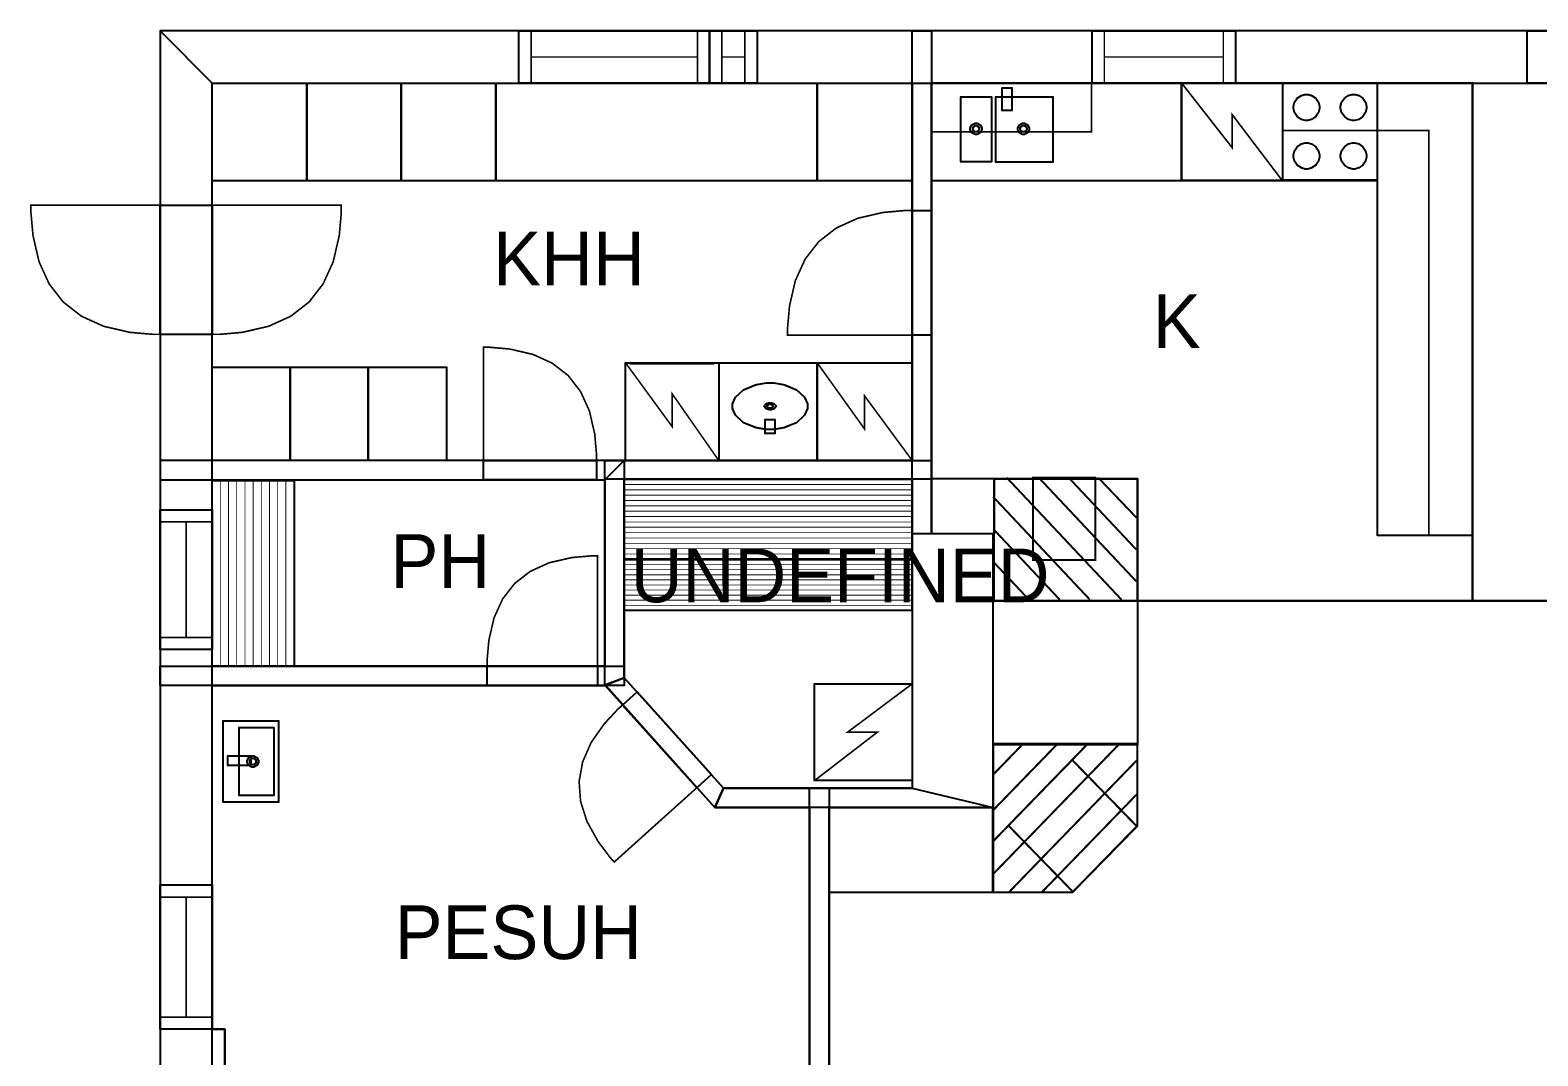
# Model space of a CAD drawing. Extents: x 0 to 20.1, y 0 to 14.2.
# Drawn here: x -0.03 to 9.62, y 7.63 to 14.2 of the extents above; entities that cross this region are included whole.
import ezdxf

# ---------------------------------------------------------------- set-up
doc = ezdxf.new("R2010")
doc.units = 0
doc.layers.get('0').update_dxf_attribs({"linetype": 'CONTINUOUS'})

msp = doc.modelspace()

# ---------------------------------------------------------------- linework, layer by layer
at = {"color": 0}
for points, const_width in [([(20.0703, 14.1924), (0.803222, 14.1924), (1.13656, 13.8591), (19.7369, 13.8591), (20.0703, 14.1924)], 0.002083), ([(0.803222, 14.1924), (0.803222, 0.011339), (1.13656, 0.344672), (1.13656, 13.8591), (0.803222, 14.1924)], 0.002083), ([(3.10053, 14.1924), (4.32146, 14.1924), (4.32146, 13.8591), (3.10053, 13.8591), (3.10053, 14.1924)], 0.010417), ([(3.10053, 14.1924), (4.32146, 14.1924), (4.32146, 13.8591), (3.10053, 13.8591), (3.10053, 14.1924)], 0.010417), ([(4.32146, 14.1924), (4.62571, 14.1924), (4.62571, 13.8591), (4.32146, 13.8591), (4.32146, 14.1924)], 0.010417), ([(4.32146, 14.1924), (4.62571, 14.1924), (4.62571, 13.8591), (4.32146, 13.8591), (4.32146, 14.1924)], 0.010417), ([(5.618, 14.1924), (5.743, 14.1924), (5.743, 10.9742), (5.618, 10.9742), (5.618, 14.1924)], 0.002083), ([(6.77029, 14.1924), (7.68853, 14.1924), (7.68853, 13.8591), (6.77029, 13.8591), (6.77029, 14.1924)], 0.010417), ([(6.77029, 14.1924), (7.68853, 14.1924), (7.68853, 13.8591), (6.77029, 13.8591), (6.77029, 14.1924)], 0.010417), ([(9.55561, 14.1924), (10.7778, 14.1924), (10.7778, 13.8591), (9.55561, 13.8591), (9.55561, 14.1924)], 0.010417), ([(9.55561, 14.1924), (10.7778, 14.1924), (10.7778, 13.8591), (9.55561, 13.8591), (9.55561, 14.1924)], 0.010417), ([(1.13661, 13.8582), (1.74169, 13.8582), (1.74169, 13.2332), (1.13661, 13.2332), (1.13661, 13.8582)], 0.010417), ([(1.74169, 13.8582), (2.34685, 13.8582), (2.34685, 13.2332), (1.74169, 13.2332), (1.74169, 13.8582)], 0.010417), ([(2.34685, 13.8582), (2.95193, 13.8582), (2.95193, 13.2332), (2.34685, 13.2332), (2.34685, 13.8582)], 0.010417), ([(2.95193, 13.8582), (5.00976, 13.8582), (5.00976, 13.2332), (2.95193, 13.2332), (2.95193, 13.8582)], 0.010417), ([(5.00971, 13.8591), (5.61774, 13.8591), (5.61774, 13.2341), (5.00971, 13.2341), (5.00971, 13.8591)], 0.010417), ([(5.73953, 13.8579), (5.73953, 13.2354), (8.59576, 13.2354), (8.59576, 10.9646), (9.20649, 10.9646), (9.20649, 13.8605), (5.73953, 13.8579)], 0.010417), ([(5.73953, 13.8589), (6.76708, 13.8589), (6.76708, 13.5464), (5.73953, 13.5464), (5.73953, 13.8589)], 0.010417), ([(6.19401, 13.8282), (6.25651, 13.8282), (6.25651, 13.6823), (6.19401, 13.6823), (6.19401, 13.8282)], 0.010417), ([(7.34369, 13.8584), (7.98839, 13.8584), (7.98839, 13.2355), (7.34369, 13.2355), (7.34369, 13.8584)], 0.010745), ([(7.98839, 13.8584), (7.98839, 13.5559), (8.92622, 13.5559), (8.92622, 10.966), (9.20654, 10.962), (9.20654, 13.8579), (7.98839, 13.8584)], 0.010417), ([(7.99169, 13.8602), (8.59554, 13.8602), (8.59554, 13.2364), (7.99169, 13.2364), (7.99169, 13.8602)], 0.010417), ([(5.92888, 13.7715), (6.12522, 13.7715), (6.12522, 13.3543), (5.92888, 13.3543), (5.92888, 13.7715)], 0.010417), ([(6.15474, 13.7705), (6.51796, 13.7705), (6.51796, 13.3534), (6.15474, 13.3534), (6.15474, 13.7705)], 0.010417), ([(8.22651, 13.7032), (8.22651, 13.6952), (8.21994, 13.6708), (8.2021, 13.6443), (8.17563, 13.6265), (8.15126, 13.6199), (8.14318, 13.6199), (8.13504, 13.6199), (8.11074, 13.6265), (8.08425, 13.6443), (8.06635, 13.6708), (8.05985, 13.6952), (8.05985, 13.7032), (8.05985, 13.7114), (8.06635, 13.7357), (8.08425, 13.7622), (8.11074, 13.7801), (8.13504, 13.7866), (8.14318, 13.7866), (8.15126, 13.7866), (8.17563, 13.7801), (8.2021, 13.7622), (8.21994, 13.7357), (8.22651, 13.7114), (8.22651, 13.7032)], 0.010417), ([(8.5281, 13.7032), (8.5281, 13.6952), (8.52154, 13.6708), (8.50369, 13.6443), (8.47721, 13.6265), (8.45285, 13.6199), (8.44476, 13.6199), (8.43664, 13.6199), (8.41233, 13.6265), (8.38585, 13.6443), (8.36794, 13.6708), (8.36143, 13.6952), (8.36143, 13.7032), (8.36143, 13.7114), (8.36794, 13.7357), (8.38585, 13.7622), (8.41233, 13.7801), (8.43664, 13.7866), (8.44476, 13.7866), (8.45285, 13.7866), (8.47721, 13.7801), (8.50369, 13.7622), (8.52154, 13.7357), (8.5281, 13.7114), (8.5281, 13.7032)], 0.010417), ([(6.06353, 13.5667), (6.06353, 13.5603), (6.05285, 13.5409), (6.03347, 13.5302), (6.02707, 13.5302), (6.02061, 13.5302), (6.00125, 13.5409), (5.99061, 13.5603), (5.99061, 13.5667), (5.99061, 13.5731), (6.00125, 13.5925), (6.02061, 13.6031), (6.02707, 13.6031), (6.03347, 13.6031), (6.05285, 13.5925), (6.06353, 13.5731), (6.06353, 13.5667)], 0.008333), ([(6.0479, 13.5667), (6.0479, 13.563), (6.04178, 13.552), (6.03071, 13.5458), (6.02707, 13.5458), (6.02339, 13.5458), (6.01232, 13.552), (6.00624, 13.563), (6.00624, 13.5667), (6.00624, 13.5704), (6.01232, 13.5814), (6.02339, 13.5875), (6.02707, 13.5875), (6.03071, 13.5875), (6.04178, 13.5814), (6.0479, 13.5704), (6.0479, 13.5667)], 0.008333), ([(6.36789, 13.5667), (6.36789, 13.5603), (6.35721, 13.5409), (6.33783, 13.5302), (6.33143, 13.5302), (6.32497, 13.5302), (6.30561, 13.5409), (6.29497, 13.5603), (6.29497, 13.5667), (6.29497, 13.5731), (6.30561, 13.5925), (6.32497, 13.6031), (6.33143, 13.6031), (6.33783, 13.6031), (6.35721, 13.5925), (6.36789, 13.5731), (6.36789, 13.5667)], 0.008333), ([(6.35226, 13.5667), (6.35226, 13.563), (6.34614, 13.552), (6.33507, 13.5458), (6.33143, 13.5458), (6.32775, 13.5458), (6.31668, 13.552), (6.3106, 13.563), (6.3106, 13.5667), (6.3106, 13.5704), (6.31668, 13.5814), (6.32775, 13.5875), (6.33143, 13.5875), (6.33507, 13.5875), (6.34614, 13.5814), (6.35226, 13.5704), (6.35226, 13.5667)], 0.008333), ([(8.22651, 13.392), (8.22651, 13.384), (8.21994, 13.3596), (8.2021, 13.3331), (8.17563, 13.3153), (8.15126, 13.3087), (8.14318, 13.3087), (8.13504, 13.3087), (8.11074, 13.3153), (8.08425, 13.3331), (8.06635, 13.3596), (8.05985, 13.384), (8.05985, 13.392), (8.05985, 13.4002), (8.06635, 13.4245), (8.08425, 13.451), (8.11074, 13.4689), (8.13504, 13.4754), (8.14318, 13.4754), (8.15126, 13.4754), (8.17563, 13.4689), (8.2021, 13.451), (8.21994, 13.4245), (8.22651, 13.4002), (8.22651, 13.392)], 0.010417), ([(8.5281, 13.392), (8.5281, 13.384), (8.52154, 13.3596), (8.50369, 13.3331), (8.47721, 13.3153), (8.45285, 13.3087), (8.44476, 13.3087), (8.43664, 13.3087), (8.41233, 13.3153), (8.38585, 13.3331), (8.36794, 13.3596), (8.36143, 13.384), (8.36143, 13.392), (8.36143, 13.4002), (8.36794, 13.4245), (8.38585, 13.451), (8.41233, 13.4689), (8.43664, 13.4754), (8.44476, 13.4754), (8.45285, 13.4754), (8.47721, 13.4689), (8.50369, 13.451), (8.52154, 13.4245), (8.5281, 13.4002), (8.5281, 13.392)], 0.010417), ([(0.803222, 12.2504), (0.754775, 12.2504), (0.609429, 12.2633), (0.441515, 12.3021), (0.299371, 12.3667), (0.183106, 12.4571), (0.092719, 12.5733), (0.028103, 12.7155), (-0.010634, 12.8834), (-0.023546, 13.0288), (-0.023546, 13.0772), (0.803222, 13.0772), (0.803222, 12.2504)], 0.010417), ([(0.803222, 13.077), (1.13656, 13.077), (1.13656, 12.2504), (0.803222, 12.2504), (0.803222, 13.077)], 0.010417), ([(0.803222, 13.077), (1.13656, 13.077), (1.13656, 12.2504), (0.803222, 12.2504), (0.803222, 13.077)], 0.010417), ([(1.13656, 12.2504), (1.18495, 12.2504), (1.3303, 12.2633), (1.49821, 12.3021), (1.64035, 12.3667), (1.75662, 12.4571), (1.847, 12.5733), (1.91162, 12.7155), (1.95036, 12.8834), (1.96332, 13.0288), (1.96332, 13.0772), (1.13656, 13.0772), (1.13656, 12.2504)], 0.010417), ([(5.618, 13.043), (5.57124, 13.043), (5.4311, 13.0305), (5.2691, 12.9932), (5.132, 12.9308), (5.01986, 12.8436), (4.93267, 12.7315), (4.87033, 12.5944), (4.83296, 12.4324), (4.82053, 12.2923), (4.82053, 12.2455), (5.618, 12.2455), (5.618, 13.043)], 0.010417), ([(5.618, 13.043), (5.743, 13.043), (5.743, 12.2454), (5.618, 12.2454), (5.618, 13.043)], 0.010417), ([(5.618, 13.043), (5.743, 13.043), (5.743, 12.2454), (5.618, 12.2454), (5.618, 13.043)], 0.010417), ([(3.59706, 11.4433), (3.59706, 11.4858), (3.58572, 11.6131), (3.55176, 11.7601), (3.49522, 11.8846), (3.41601, 11.9864), (3.31418, 12.0657), (3.18972, 12.1222), (3.04264, 12.1562), (2.91536, 12.1675), (2.87294, 12.1675), (2.87294, 11.4433), (3.59706, 11.4433)], 0.010417), ([(3.78304, 12.0685), (5.00911, 12.0685), (5.00911, 11.4435), (3.78304, 11.4435), (3.78304, 12.0685)], 0.010417), ([(3.78304, 12.0685), (4.37944, 12.0685), (4.37944, 11.4435), (3.78304, 11.4435), (3.78304, 12.0685)], 0.00994), ([(5.00911, 12.0684), (5.618, 12.0684), (5.618, 11.4434), (5.00911, 11.4434), (5.00911, 12.0684)], 0.010148), ([(1.13661, 12.0411), (1.63639, 12.0411), (1.63639, 11.4435), (1.13661, 11.4435), (1.13661, 12.0411)], 0.010417), ([(1.63633, 12.0411), (2.13612, 12.0411), (2.13612, 11.4435), (1.63633, 11.4435), (1.63633, 12.0411)], 0.010417), ([(2.13612, 12.0411), (2.6359, 12.0411), (2.6359, 11.4435), (2.13612, 11.4435), (2.13612, 12.0411)], 0.010417), ([(4.46869, 11.7903), (4.46869, 11.8048), (4.48753, 11.8484), (4.53885, 11.8957), (4.61501, 11.9277), (4.68494, 11.9394), (4.70828, 11.9394), (4.73156, 11.9394), (4.80149, 11.9277), (4.87765, 11.8957), (4.92899, 11.8484), (4.94786, 11.8048), (4.94786, 11.7903), (4.94786, 11.7758), (4.92899, 11.7323), (4.87765, 11.6849), (4.80149, 11.653), (4.73156, 11.6412), (4.70828, 11.6412), (4.68494, 11.6412), (4.61501, 11.653), (4.53885, 11.6849), (4.48753, 11.7323), (4.46869, 11.7758), (4.46869, 11.7903)], 0.010417), ([(4.67182, 11.7903), (4.67182, 11.7943), (4.68246, 11.8064), (4.70182, 11.813), (4.70828, 11.813), (4.71468, 11.813), (4.73406, 11.8064), (4.74474, 11.7943), (4.74474, 11.7903), (4.74474, 11.7863), (4.73406, 11.7743), (4.71468, 11.7676), (4.70828, 11.7676), (4.70182, 11.7676), (4.68246, 11.7743), (4.67182, 11.7863), (4.67182, 11.7903)], 0.010417), ([(4.68744, 11.7903), (4.68744, 11.7926), (4.69353, 11.7995), (4.70458, 11.8033), (4.70828, 11.8033), (4.71192, 11.8033), (4.72299, 11.7995), (4.72911, 11.7926), (4.72911, 11.7903), (4.72911, 11.788), (4.72299, 11.7811), (4.71192, 11.7773), (4.70828, 11.7773), (4.70458, 11.7773), (4.69353, 11.7811), (4.68744, 11.788), (4.68744, 11.7903)], 0.010417), ([(4.67703, 11.7061), (4.73953, 11.7061), (4.73953, 11.6153), (4.67703, 11.6153), (4.67703, 11.7061)], 0.010417), ([(3.77479, 11.4433), (0.803222, 11.4433), (0.803222, 11.3183), (3.64979, 11.3183), (3.77479, 11.4433)], 0.002083), ([(2.87294, 11.4433), (3.59706, 11.4433), (3.59706, 11.3183), (2.87294, 11.3183), (2.87294, 11.4433)], 0.010417), ([(2.87294, 11.4433), (3.59706, 11.4433), (3.59706, 11.3183), (2.87294, 11.3183), (2.87294, 11.4433)], 0.010417), ([(3.64979, 10.0041), (3.64979, 11.3183), (3.77479, 11.4433), (3.77479, 10.052), (3.64979, 10.0041)], 0.002083), ([(3.64979, 11.4433), (5.743, 11.4433), (5.743, 11.3235), (3.64979, 11.3235), (3.64979, 11.4433)], 0.002083), ([(1.13661, 11.3152), (1.13661, 10.1265), (1.66086, 10.1265), (1.66086, 11.3152), (1.13661, 11.3152)], 0.010417), ([(3.77479, 11.3235), (5.61615, 11.3235), (5.61615, 10.8103), (3.77479, 10.8103), (3.77479, 11.3235)], 0.010417), ([(5.74442, 11.3277), (6.14285, 11.3277), (6.14285, 10.9742), (5.74442, 10.9742), (5.74442, 11.3277)], 0.010417), ([(6.14285, 11.3262), (7.06028, 11.3262), (7.06028, 10.5455), (6.14285, 10.5455), (6.14285, 11.3262)], 0.012232), ([(6.39208, 11.3327), (6.79053, 11.3327), (6.79053, 10.8047), (6.39208, 10.8047), (6.39208, 11.3327)], 0.012232), ([(0.803222, 11.1277), (1.13656, 11.1277), (1.13656, 10.2322), (0.803222, 10.2322), (0.803222, 11.1277)], 0.010417), ([(0.803222, 11.1277), (1.13656, 11.1277), (1.13656, 10.2322), (0.803222, 10.2322), (0.803222, 11.1277)], 0.010417), ([(5.618, 10.9742), (5.618, 9.34603), (6.13678, 9.22103), (6.13678, 10.9742), (5.618, 10.9742)], 0.002083), ([(2.89708, 10.1265), (2.89708, 10.1679), (2.9081, 10.2919), (2.94119, 10.4353), (2.99631, 10.5566), (3.07351, 10.6558), (3.17275, 10.733), (3.29406, 10.7881), (3.43739, 10.8212), (3.56142, 10.8323), (3.60281, 10.8323), (3.60281, 10.1265), (2.89708, 10.1265)], 0.010417), ([(3.77479, 10.8091), (5.61719, 10.8091), (5.61719, 10.4831), (3.77479, 10.4831), (3.77479, 10.8091)], 0.010417), ([(6.13792, 10.5455), (6.13792, 9.62332), (7.06071, 9.62332), (7.06071, 10.5455), (6.13792, 10.5455)], 0.010417), ([(0.803222, 10.1265), (3.77479, 10.1265), (3.77479, 10.0015), (0.803222, 10.0015), (0.803222, 10.1265)], 0.002083), ([(2.89708, 10.1265), (3.60292, 10.1265), (3.60292, 10.0015), (2.89708, 10.0015), (2.89708, 10.1265)], 0.010417), ([(2.89708, 10.1265), (3.60292, 10.1265), (3.60292, 10.0015), (2.89708, 10.0015), (2.89708, 10.1265)], 0.010417), ([(4.35439, 9.22103), (3.64979, 10.0041), (3.77479, 10.052), (4.41, 9.34603), (4.35439, 9.22103)], 0.002083), ([(4.23981, 9.34831), (3.76383, 9.87739), (3.85678, 9.96089), (4.33268, 9.43197), (4.23981, 9.34831)], 0.010417), ([(4.23981, 9.34831), (3.76383, 9.87739), (3.85678, 9.96089), (4.33268, 9.43197), (4.23981, 9.34831)], 0.010417), ([(4.993, 10.0129), (5.618, 10.0129), (5.618, 9.39378), (4.993, 9.39378), (4.993, 10.0129)], 0.010417), ([(3.76383, 9.87739), (3.73281, 9.8495), (3.64725, 9.7576), (3.56212, 9.63613), (3.50836, 9.51297), (3.486, 9.38818), (3.49507, 9.26178), (3.53554, 9.13362), (3.60742, 9.0039), (3.68283, 8.90349), (3.71072, 8.87244), (4.23981, 9.34842), (3.76383, 9.87739)], 0.010417), ([(1.20784, 9.77686), (1.20784, 9.25526), (1.56179, 9.25526), (1.56179, 9.77686), (1.20784, 9.77686)], 0.010417), ([(1.30887, 9.7334), (1.30887, 9.29872), (1.53043, 9.29872), (1.53043, 9.7334), (1.30887, 9.7334)], 0.010417), ([(1.2373, 9.55246), (1.2373, 9.48996), (1.38314, 9.48996), (1.38314, 9.55246), (1.2373, 9.55246)], 0.010417), ([(1.39779, 9.55251), (1.40419, 9.55251), (1.42356, 9.54189), (1.43425, 9.52251), (1.43425, 9.51606), (1.43425, 9.50965), (1.42356, 9.49029), (1.40419, 9.4796), (1.39779, 9.4796), (1.39133, 9.4796), (1.37196, 9.49029), (1.36133, 9.50965), (1.36133, 9.51606), (1.36133, 9.52251), (1.37196, 9.54189), (1.39133, 9.55251), (1.39779, 9.55251)], 0.008333), ([(7.05989, 9.10265), (7.05989, 9.62967), (6.13737, 9.62967), (6.13737, 8.67871), (6.64458, 8.67871), (7.05989, 9.10265)], 0.012679), ([(1.39779, 9.53689), (1.40142, 9.53689), (1.41249, 9.53082), (1.41862, 9.51975), (1.41862, 9.51606), (1.41862, 9.51243), (1.41249, 9.50136), (1.40142, 9.49522), (1.39779, 9.49522), (1.3941, 9.49522), (1.38303, 9.50136), (1.37695, 9.51243), (1.37695, 9.51606), (1.37695, 9.51975), (1.38303, 9.53082), (1.3941, 9.53689), (1.39779, 9.53689)], 0.008333), ([(6.64768, 8.68175), (6.23432, 9.10622), (6.64296, 9.52576), (7.05632, 9.10129), (6.64768, 8.68175)], 0.012679), ([(6.13678, 9.22103), (4.35439, 9.22103), (4.41, 9.34603), (5.618, 9.34603), (6.13678, 9.22103)], 0.002083), ([(4.96197, 9.34603), (5.08697, 9.34603), (5.08697, 0.011339), (4.96197, 0.011339), (4.96197, 9.34603)], 0.002083), ([(5.08703, 9.22097), (6.13222, 9.22097), (6.13222, 8.67839), (5.08703, 8.67839), (5.08703, 9.22097)], 0.010417), ([(0.803222, 8.72624), (1.13656, 8.72624), (1.13656, 7.80203), (0.803222, 7.80203), (0.803222, 8.72624)], 0.010417), ([(0.803222, 8.72624), (1.13656, 8.72624), (1.13656, 7.80203), (0.803222, 7.80203), (0.803222, 8.72624)], 0.010417), ([(1.13656, 7.80165), (1.21783, 7.80165), (1.21783, 6.85943), (1.13656, 6.85943), (1.13656, 7.80165)], 0.002083)]:
    msp.add_lwpolyline(points, close=True, dxfattribs=dict(at, const_width=const_width))
for points in [[(20.0703, 14.1924), (0.803222, 14.1924), (1.13656, 13.8591), (19.7369, 13.8591), (20.0703, 14.1924)], [(0.803222, 14.1924), (0.803222, 0.011339), (1.13656, 0.344672), (1.13656, 13.8591), (0.803222, 14.1924)], [(5.618, 14.1924), (5.743, 14.1924), (5.743, 10.9742), (5.618, 10.9742), (5.618, 14.1924)], [(3.77479, 11.4433), (0.803222, 11.4433), (0.803222, 11.3183), (3.64979, 11.3183), (3.77479, 11.4433)], [(3.64979, 10.0041), (3.64979, 11.3183), (3.77479, 11.4433), (3.77479, 10.052), (3.64979, 10.0041)], [(3.64979, 11.4433), (5.743, 11.4433), (5.743, 11.3235), (3.64979, 11.3235), (3.64979, 11.4433)], [(5.618, 10.9742), (5.618, 9.34603), (6.13678, 9.22103), (6.13678, 10.9742), (5.618, 10.9742)], [(0.803222, 10.1265), (3.77479, 10.1265), (3.77479, 10.0015), (0.803222, 10.0015), (0.803222, 10.1265)], [(4.35439, 9.22103), (3.64979, 10.0041), (3.77479, 10.052), (4.41, 9.34603), (4.35439, 9.22103)], [(6.13678, 9.22103), (4.35439, 9.22103), (4.41, 9.34603), (5.618, 9.34603), (6.13678, 9.22103)], [(4.96197, 9.34603), (5.08697, 9.34603), (5.08697, 0.011339), (4.96197, 0.011339), (4.96197, 9.34603)], [(1.13656, 7.80165), (1.21783, 7.80165), (1.21783, 6.85943), (1.13656, 6.85943), (1.13656, 7.80165)]]:
    msp.add_lwpolyline(points, close=True, dxfattribs=at)
at = {"color": 7}
for points in [[(3.10053, 14.1924), (4.32146, 14.1924), (4.32146, 13.8591), (3.10053, 13.8591), (3.10053, 14.1924)], [(3.10053, 14.1924), (4.32146, 14.1924), (4.32146, 13.8591), (3.10053, 13.8591), (3.10053, 14.1924)], [(4.32146, 14.1924), (4.62571, 14.1924), (4.62571, 13.8591), (4.32146, 13.8591), (4.32146, 14.1924)], [(4.32146, 14.1924), (4.62571, 14.1924), (4.62571, 13.8591), (4.32146, 13.8591), (4.32146, 14.1924)], [(6.77029, 14.1924), (7.68853, 14.1924), (7.68853, 13.8591), (6.77029, 13.8591), (6.77029, 14.1924)], [(6.77029, 14.1924), (7.68853, 14.1924), (7.68853, 13.8591), (6.77029, 13.8591), (6.77029, 14.1924)], [(9.55561, 14.1924), (10.7778, 14.1924), (10.7778, 13.8591), (9.55561, 13.8591), (9.55561, 14.1924)], [(9.55561, 14.1924), (10.7778, 14.1924), (10.7778, 13.8591), (9.55561, 13.8591), (9.55561, 14.1924)], [(1.13656, 13.8591), (5.618, 13.8591), (5.618, 11.4433), (1.13656, 11.4433), (1.13656, 13.8591)], [(1.13661, 13.8582), (1.74169, 13.8582), (1.74169, 13.2332), (1.13661, 13.2332), (1.13661, 13.8582)], [(1.74169, 13.8582), (2.34685, 13.8582), (2.34685, 13.2332), (1.74169, 13.2332), (1.74169, 13.8582)], [(2.34685, 13.8582), (2.95193, 13.8582), (2.95193, 13.2332), (2.34685, 13.2332), (2.34685, 13.8582)], [(2.95193, 13.8582), (5.00976, 13.8582), (5.00976, 13.2332), (2.95193, 13.2332), (2.95193, 13.8582)], [(5.00971, 13.8591), (5.61774, 13.8591), (5.61774, 13.2341), (5.00971, 13.2341), (5.00971, 13.8591)], [(5.73953, 13.8579), (5.73953, 13.2354), (8.59576, 13.2354), (8.59576, 10.9646), (9.20649, 10.9646), (9.20649, 13.8605), (5.73953, 13.8579)], [(9.20654, 10.5455), (6.13678, 10.5455), (6.13678, 10.9742), (5.743, 10.9742), (5.743, 13.8591), (9.20654, 13.8591), (9.20654, 10.5455)], [(6.19401, 13.8282), (6.25651, 13.8282), (6.25651, 13.6823), (6.19401, 13.6823), (6.19401, 13.8282)], [(7.34369, 13.8584), (7.98839, 13.8584), (7.98839, 13.2355), (7.34369, 13.2355), (7.34369, 13.8584)], [(7.99169, 13.8602), (8.59554, 13.8602), (8.59554, 13.2364), (7.99169, 13.2364), (7.99169, 13.8602)], [(11.5996, 10.903), (10.618, 10.9051), (10.618, 10.5455), (9.20654, 10.5455), (9.20654, 13.8591), (11.5996, 13.8591), (11.5996, 10.903)], [(5.92888, 13.7715), (6.12522, 13.7715), (6.12522, 13.3543), (5.92888, 13.3543), (5.92888, 13.7715)], [(6.15474, 13.7705), (6.51796, 13.7705), (6.51796, 13.3534), (6.15474, 13.3534), (6.15474, 13.7705)], [(8.22651, 13.7032), (8.22651, 13.6952), (8.21994, 13.6708), (8.2021, 13.6443), (8.17563, 13.6265), (8.15126, 13.6199), (8.14318, 13.6199), (8.13504, 13.6199), (8.11074, 13.6265), (8.08425, 13.6443), (8.06635, 13.6708), (8.05985, 13.6952), (8.05985, 13.7032), (8.05985, 13.7114), (8.06635, 13.7357), (8.08425, 13.7622), (8.11074, 13.7801), (8.13504, 13.7866), (8.14318, 13.7866), (8.15126, 13.7866), (8.17563, 13.7801), (8.2021, 13.7622), (8.21994, 13.7357), (8.22651, 13.7114), (8.22651, 13.7032)], [(8.5281, 13.7032), (8.5281, 13.6952), (8.52154, 13.6708), (8.50369, 13.6443), (8.47721, 13.6265), (8.45285, 13.6199), (8.44476, 13.6199), (8.43664, 13.6199), (8.41233, 13.6265), (8.38585, 13.6443), (8.36794, 13.6708), (8.36143, 13.6952), (8.36143, 13.7032), (8.36143, 13.7114), (8.36794, 13.7357), (8.38585, 13.7622), (8.41233, 13.7801), (8.43664, 13.7866), (8.44476, 13.7866), (8.45285, 13.7866), (8.47721, 13.7801), (8.50369, 13.7622), (8.52154, 13.7357), (8.5281, 13.7114), (8.5281, 13.7032)], [(6.06353, 13.5667), (6.06353, 13.5603), (6.05285, 13.5409), (6.03347, 13.5302), (6.02707, 13.5302), (6.02061, 13.5302), (6.00125, 13.5409), (5.99061, 13.5603), (5.99061, 13.5667), (5.99061, 13.5731), (6.00125, 13.5925), (6.02061, 13.6031), (6.02707, 13.6031), (6.03347, 13.6031), (6.05285, 13.5925), (6.06353, 13.5731), (6.06353, 13.5667)], [(6.0479, 13.5667), (6.0479, 13.563), (6.04178, 13.552), (6.03071, 13.5458), (6.02707, 13.5458), (6.02339, 13.5458), (6.01232, 13.552), (6.00624, 13.563), (6.00624, 13.5667), (6.00624, 13.5704), (6.01232, 13.5814), (6.02339, 13.5875), (6.02707, 13.5875), (6.03071, 13.5875), (6.04178, 13.5814), (6.0479, 13.5704), (6.0479, 13.5667)], [(6.36789, 13.5667), (6.36789, 13.5603), (6.35721, 13.5409), (6.33783, 13.5302), (6.33143, 13.5302), (6.32497, 13.5302), (6.30561, 13.5409), (6.29497, 13.5603), (6.29497, 13.5667), (6.29497, 13.5731), (6.30561, 13.5925), (6.32497, 13.6031), (6.33143, 13.6031), (6.33783, 13.6031), (6.35721, 13.5925), (6.36789, 13.5731), (6.36789, 13.5667)], [(6.35226, 13.5667), (6.35226, 13.563), (6.34614, 13.552), (6.33507, 13.5458), (6.33143, 13.5458), (6.32775, 13.5458), (6.31668, 13.552), (6.3106, 13.563), (6.3106, 13.5667), (6.3106, 13.5704), (6.31668, 13.5814), (6.32775, 13.5875), (6.33143, 13.5875), (6.33507, 13.5875), (6.34614, 13.5814), (6.35226, 13.5704), (6.35226, 13.5667)], [(8.22651, 13.392), (8.22651, 13.384), (8.21994, 13.3596), (8.2021, 13.3331), (8.17563, 13.3153), (8.15126, 13.3087), (8.14318, 13.3087), (8.13504, 13.3087), (8.11074, 13.3153), (8.08425, 13.3331), (8.06635, 13.3596), (8.05985, 13.384), (8.05985, 13.392), (8.05985, 13.4002), (8.06635, 13.4245), (8.08425, 13.451), (8.11074, 13.4689), (8.13504, 13.4754), (8.14318, 13.4754), (8.15126, 13.4754), (8.17563, 13.4689), (8.2021, 13.451), (8.21994, 13.4245), (8.22651, 13.4002), (8.22651, 13.392)], [(8.5281, 13.392), (8.5281, 13.384), (8.52154, 13.3596), (8.50369, 13.3331), (8.47721, 13.3153), (8.45285, 13.3087), (8.44476, 13.3087), (8.43664, 13.3087), (8.41233, 13.3153), (8.38585, 13.3331), (8.36794, 13.3596), (8.36143, 13.384), (8.36143, 13.392), (8.36143, 13.4002), (8.36794, 13.4245), (8.38585, 13.451), (8.41233, 13.4689), (8.43664, 13.4754), (8.44476, 13.4754), (8.45285, 13.4754), (8.47721, 13.4689), (8.50369, 13.451), (8.52154, 13.4245), (8.5281, 13.4002), (8.5281, 13.392)], [(0.803222, 13.077), (1.13656, 13.077), (1.13656, 12.2504), (0.803222, 12.2504), (0.803222, 13.077)], [(0.803222, 13.077), (1.13656, 13.077), (1.13656, 12.2504), (0.803222, 12.2504), (0.803222, 13.077)], [(5.618, 13.043), (5.743, 13.043), (5.743, 12.2454), (5.618, 12.2454), (5.618, 13.043)], [(5.618, 13.043), (5.743, 13.043), (5.743, 12.2454), (5.618, 12.2454), (5.618, 13.043)], [(3.78304, 12.0685), (5.00911, 12.0685), (5.00911, 11.4435), (3.78304, 11.4435), (3.78304, 12.0685)], [(3.78304, 12.0685), (4.37944, 12.0685), (4.37944, 11.4435), (3.78304, 11.4435), (3.78304, 12.0685)], [(5.00911, 12.0684), (5.618, 12.0684), (5.618, 11.4434), (5.00911, 11.4434), (5.00911, 12.0684)], [(1.13661, 12.0411), (1.63639, 12.0411), (1.63639, 11.4435), (1.13661, 11.4435), (1.13661, 12.0411)], [(1.63633, 12.0411), (2.13612, 12.0411), (2.13612, 11.4435), (1.63633, 11.4435), (1.63633, 12.0411)], [(2.13612, 12.0411), (2.6359, 12.0411), (2.6359, 11.4435), (2.13612, 11.4435), (2.13612, 12.0411)], [(4.46869, 11.7903), (4.46869, 11.8048), (4.48753, 11.8484), (4.53885, 11.8957), (4.61501, 11.9277), (4.68494, 11.9394), (4.70828, 11.9394), (4.73156, 11.9394), (4.80149, 11.9277), (4.87765, 11.8957), (4.92899, 11.8484), (4.94786, 11.8048), (4.94786, 11.7903), (4.94786, 11.7758), (4.92899, 11.7323), (4.87765, 11.6849), (4.80149, 11.653), (4.73156, 11.6412), (4.70828, 11.6412), (4.68494, 11.6412), (4.61501, 11.653), (4.53885, 11.6849), (4.48753, 11.7323), (4.46869, 11.7758), (4.46869, 11.7903)], [(4.67182, 11.7903), (4.67182, 11.7943), (4.68246, 11.8064), (4.70182, 11.813), (4.70828, 11.813), (4.71468, 11.813), (4.73406, 11.8064), (4.74474, 11.7943), (4.74474, 11.7903), (4.74474, 11.7863), (4.73406, 11.7743), (4.71468, 11.7676), (4.70828, 11.7676), (4.70182, 11.7676), (4.68246, 11.7743), (4.67182, 11.7863), (4.67182, 11.7903)], [(4.68744, 11.7903), (4.68744, 11.7926), (4.69353, 11.7995), (4.70458, 11.8033), (4.70828, 11.8033), (4.71192, 11.8033), (4.72299, 11.7995), (4.72911, 11.7926), (4.72911, 11.7903), (4.72911, 11.788), (4.72299, 11.7811), (4.71192, 11.7773), (4.70828, 11.7773), (4.70458, 11.7773), (4.69353, 11.7811), (4.68744, 11.788), (4.68744, 11.7903)], [(4.67703, 11.7061), (4.73953, 11.7061), (4.73953, 11.6153), (4.67703, 11.6153), (4.67703, 11.7061)], [(2.87294, 11.4433), (3.59706, 11.4433), (3.59706, 11.3183), (2.87294, 11.3183), (2.87294, 11.4433)], [(2.87294, 11.4433), (3.59706, 11.4433), (3.59706, 11.3183), (2.87294, 11.3183), (2.87294, 11.4433)], [(1.13656, 11.3183), (3.64979, 11.3183), (3.64979, 10.1265), (1.13656, 10.1265), (1.13656, 11.3183)], [(1.13661, 11.3152), (1.66086, 11.3152), (1.66086, 10.1265), (1.13661, 10.1265), (1.13661, 11.3152)], [(5.618, 9.34603), (4.41, 9.34603), (3.77479, 10.052), (3.77479, 11.3235), (5.618, 11.3235), (5.618, 9.34603)], [(3.77479, 11.3235), (5.61615, 11.3235), (5.61615, 10.8103), (3.77479, 10.8103), (3.77479, 11.3235)], [(5.74442, 11.3277), (6.14285, 11.3277), (6.14285, 10.9742), (5.74442, 10.9742), (5.74442, 11.3277)], [(6.14285, 11.3262), (7.06028, 11.3262), (7.06028, 10.5455), (6.14285, 10.5455), (6.14285, 11.3262)], [(6.39208, 11.3327), (6.79053, 11.3327), (6.79053, 10.8047), (6.39208, 10.8047), (6.39208, 11.3327)], [(0.803222, 11.1277), (1.13656, 11.1277), (1.13656, 10.2322), (0.803222, 10.2322), (0.803222, 11.1277)], [(0.803222, 11.1277), (1.13656, 11.1277), (1.13656, 10.2322), (0.803222, 10.2322), (0.803222, 11.1277)], [(3.77479, 10.8091), (5.61719, 10.8091), (5.61719, 10.4831), (3.77479, 10.4831), (3.77479, 10.8091)], [(10.618, 6.44526), (9.54926, 6.44526), (8.34169, 5.24696), (8.34169, 3.99621), (5.08697, 3.99621), (5.08697, 9.22103), (6.13678, 9.22103), (6.13678, 10.5455), (10.618, 10.5455), (10.618, 6.44526)], [(6.13792, 10.5455), (7.06071, 10.5455), (7.06071, 9.62332), (6.13792, 9.62332), (6.13792, 10.5455)], [(2.89708, 10.1265), (3.60292, 10.1265), (3.60292, 10.0015), (2.89708, 10.0015), (2.89708, 10.1265)], [(2.89708, 10.1265), (3.60292, 10.1265), (3.60292, 10.0015), (2.89708, 10.0015), (2.89708, 10.1265)], [(4.35439, 9.22103), (4.96197, 9.22103), (4.96197, 6.85965), (1.21783, 6.85965), (1.21783, 7.80165), (1.13656, 7.80165), (1.13656, 10.0015), (3.65647, 10.0015), (4.35439, 9.22103)], [(4.23981, 9.34831), (3.76383, 9.87739), (3.85678, 9.96089), (4.33268, 9.43197), (4.23981, 9.34831)], [(4.23981, 9.34831), (3.76383, 9.87739), (3.85678, 9.96089), (4.33268, 9.43197), (4.23981, 9.34831)], [(4.993, 10.0129), (5.618, 10.0129), (5.618, 9.39378), (4.993, 9.39378), (4.993, 10.0129)], [(1.20784, 9.77686), (1.56179, 9.77686), (1.56179, 9.25526), (1.20784, 9.25526), (1.20784, 9.77686)], [(1.30887, 9.7334), (1.53043, 9.7334), (1.53043, 9.29872), (1.30887, 9.29872), (1.30887, 9.7334)], [(7.0599, 9.10265), (7.0599, 9.62967), (6.13737, 9.62967), (6.13737, 8.67871), (6.64458, 8.67871), (7.0599, 9.10265)], [(1.2373, 9.55246), (1.38314, 9.55246), (1.38314, 9.48996), (1.2373, 9.48996), (1.2373, 9.55246)], [(1.39779, 9.55251), (1.40419, 9.55251), (1.42356, 9.54189), (1.43425, 9.52251), (1.43425, 9.51606), (1.43425, 9.50965), (1.42356, 9.49029), (1.40419, 9.4796), (1.39779, 9.4796), (1.39133, 9.4796), (1.37196, 9.49029), (1.36133, 9.50965), (1.36133, 9.51606), (1.36133, 9.52251), (1.37196, 9.54189), (1.39133, 9.55251), (1.39779, 9.55251)], [(1.39779, 9.53689), (1.40142, 9.53689), (1.41249, 9.53082), (1.41862, 9.51975), (1.41862, 9.51606), (1.41862, 9.51243), (1.41249, 9.50136), (1.40142, 9.49522), (1.39779, 9.49522), (1.3941, 9.49522), (1.38303, 9.50136), (1.37695, 9.51243), (1.37695, 9.51606), (1.37695, 9.51975), (1.38303, 9.53082), (1.3941, 9.53689), (1.39779, 9.53689)], [(6.64768, 8.68175), (6.23432, 9.10622), (6.64296, 9.52576), (7.05632, 9.10129), (6.64768, 8.68175)], [(5.08703, 9.22097), (6.13222, 9.22097), (6.13222, 8.67839), (5.08703, 8.67839), (5.08703, 9.22097)], [(0.803222, 8.72624), (1.13656, 8.72624), (1.13656, 7.80203), (0.803222, 7.80203), (0.803222, 8.72624)], [(0.803222, 8.72624), (1.13656, 8.72624), (1.13656, 7.80203), (0.803222, 7.80203), (0.803222, 8.72624)]]:
    msp.add_lwpolyline(points, close=True, dxfattribs=at)
at = {"color": 0}
for points, const_width in [([(3.17865, 14.1924), (3.17865, 13.8591)], 0.010417), ([(4.24333, 14.1924), (4.24333, 13.8591)], 0.010417), ([(4.39958, 14.1924), (4.39958, 13.8591)], 0.010417), ([(4.54758, 14.1924), (4.54758, 13.8591)], 0.010417), ([(6.84847, 14.1924), (6.84847, 13.8591)], 0.010417), ([(7.6104, 14.1924), (7.6104, 13.8591)], 0.010417), ([(4.24333, 14.0257), (3.17865, 14.0257)], 0.010417), ([(4.54758, 14.0257), (4.39958, 14.0257)], 0.010417), ([(7.6104, 14.0257), (6.84847, 14.0257)], 0.010417), ([(7.34369, 13.8584), (7.66715, 13.4453), (7.66715, 13.657), (7.98731, 13.2355)], 0.010745), ([(4.37944, 11.4435), (4.08122, 11.8706), (4.08122, 11.6602), (3.78304, 12.0685)], 0.00994), ([(4.3526, 12.0622), (3.8099, 12.0622)], 0.00994), ([(5.618, 11.4434), (5.31256, 11.8579), (5.31256, 11.6454), (5.01014, 12.0684)], 0.010148), ([(0.803276, 11.0495), (1.13661, 11.0495)], 0.010417), ([(0.969943, 11.0495), (0.969943, 10.3103)], 0.010417), ([(0.803276, 10.3103), (1.13661, 10.3103)], 0.010417), ([(5.618, 10.0129), (5.20443, 9.70335), (5.39507, 9.70335), (4.993, 9.39378)], 0.010417), ([(0.803276, 8.64806), (1.13661, 8.64806)], 0.010417), ([(0.969943, 8.64806), (0.969943, 7.88021)], 0.010417), ([(0.803276, 7.88021), (1.13661, 7.88021)], 0.010417)]:
    msp.add_lwpolyline(points, dxfattribs=dict(at, const_width=const_width))
at = {"color": 7, "const_width": 0.002083}
for points in [[(1.13656, 13.8591), (5.618, 13.8591), (5.618, 11.4433), (1.13656, 11.4433), (1.13656, 13.8591)], [(9.20654, 10.5455), (6.13678, 10.5455), (6.13678, 10.9742), (5.743, 10.9742), (5.743, 13.8591), (9.20654, 13.8591), (9.20654, 10.5455)], [(11.5996, 10.903), (10.618, 10.9051), (10.618, 10.5455), (9.20654, 10.5455), (9.20654, 13.8591), (11.5996, 13.8591), (11.5996, 10.903)], [(1.13656, 11.3183), (3.64979, 11.3183), (3.64979, 10.1265), (1.13656, 10.1265), (1.13656, 11.3183)], [(5.618, 9.34603), (4.41, 9.34603), (3.77479, 10.052), (3.77479, 11.3235), (5.618, 11.3235), (5.618, 9.34603)], [(10.618, 6.44526), (9.54926, 6.44526), (8.34169, 5.24696), (8.34169, 3.99621), (5.08697, 3.99621), (5.08697, 9.22103), (6.13678, 9.22103), (6.13678, 10.5455), (10.618, 10.5455), (10.618, 6.44526)], [(4.35439, 9.22103), (4.96197, 9.22103), (4.96197, 6.85965), (1.21783, 6.85965), (1.21783, 7.80165), (1.13656, 7.80165), (1.13656, 10.0015), (3.65647, 10.0015), (4.35439, 9.22103)]]:
    msp.add_lwpolyline(points, close=True, dxfattribs=at)
at = {"color": 253, "const_width": 0.005208}
for points in [[(1.18902, 10.1265), (1.18902, 11.3153)], [(1.24143, 10.1265), (1.24143, 11.3153)], [(1.29389, 10.1265), (1.29389, 11.3153)], [(1.3463, 10.1265), (1.3463, 11.3153)], [(1.39871, 10.1265), (1.39871, 11.3153)], [(1.45117, 10.1265), (1.45117, 11.3153)], [(1.50358, 10.1265), (1.50358, 11.3153)], [(1.55604, 10.1265), (1.55604, 11.3153)], [(1.60846, 10.1265), (1.60846, 11.3153)], [(3.77479, 11.2893), (5.61621, 11.2893)], [(3.77479, 11.255), (5.61621, 11.255)], [(3.77479, 11.2209), (5.61621, 11.2209)], [(3.77479, 11.1866), (5.61621, 11.1866)], [(3.77479, 11.1524), (5.61621, 11.1524)], [(3.77479, 11.1182), (5.61621, 11.1182)], [(3.77479, 11.084), (5.61621, 11.084)], [(3.77479, 11.0497), (5.61621, 11.0497)], [(3.77479, 11.0156), (5.61621, 11.0156)], [(3.77479, 10.9813), (5.61621, 10.9813)], [(3.77479, 10.9472), (5.61621, 10.9472)], [(3.77479, 10.9129), (5.61621, 10.9129)], [(3.77479, 10.8787), (5.61621, 10.8787)], [(3.77479, 10.8445), (5.61621, 10.8445)], [(3.77479, 10.7765), (5.61724, 10.7765)], [(3.77479, 10.7439), (5.61724, 10.7439)], [(3.77479, 10.7113), (5.61724, 10.7113)], [(3.77479, 10.6787), (5.61724, 10.6787)], [(3.77479, 10.6461), (5.61724, 10.6461)], [(3.77479, 10.6135), (5.61724, 10.6135)], [(3.77479, 10.5809), (5.61724, 10.5809)], [(3.77479, 10.5483), (5.61724, 10.5483)], [(3.77479, 10.5157), (5.61724, 10.5157)]]:
    msp.add_lwpolyline(points, dxfattribs=at)
at = {"color": 251}
for points, const_width in [([(6.95839, 10.552), (6.22424, 11.3327)], 0.012232), ([(7.05257, 10.6698), (6.43283, 11.3289)], 0.012232), ([(7.05296, 10.8729), (6.62067, 11.3327)], 0.012232), ([(7.05419, 11.0769), (6.80979, 11.3327)], 0.012232), ([(6.75597, 10.552), (6.13678, 11.2104)], 0.012232), ([(6.5631, 10.552), (6.13758, 11.0044)], 0.012232), ([(6.36583, 10.552), (6.13678, 10.7956)], 0.012232), ([(6.13737, 9.20464), (6.54975, 9.62967)], 0.012679), ([(6.13737, 8.79568), (6.94596, 9.62967)], 0.012679), ([(6.13737, 9.43246), (6.32872, 9.62967)], 0.012679), ([(6.13737, 9.00564), (6.73888, 9.62565)], 0.012679), ([(6.23714, 8.67871), (7.05989, 9.52681)], 0.012679), ([(6.44808, 8.67871), (7.05865, 9.30817)], 0.012679)]:
    msp.add_lwpolyline(points, dxfattribs=dict(at, const_width=const_width))

# ---------------------------------------------------------------- texts
at = {"color": 0}
for s, p in [('KHH', (2.93606, 12.5631)), ('K', (7.15936, 12.1622)), ('PH', (2.27818, 10.6269)), ('UNDEFINED', (3.81592, 10.5356)), ('PESUH', (2.30494, 8.25103))]:
    msp.add_text(s, height=0.34375, dxfattribs=at).set_placement(p)

doc.saveas('drawing.dxf')
